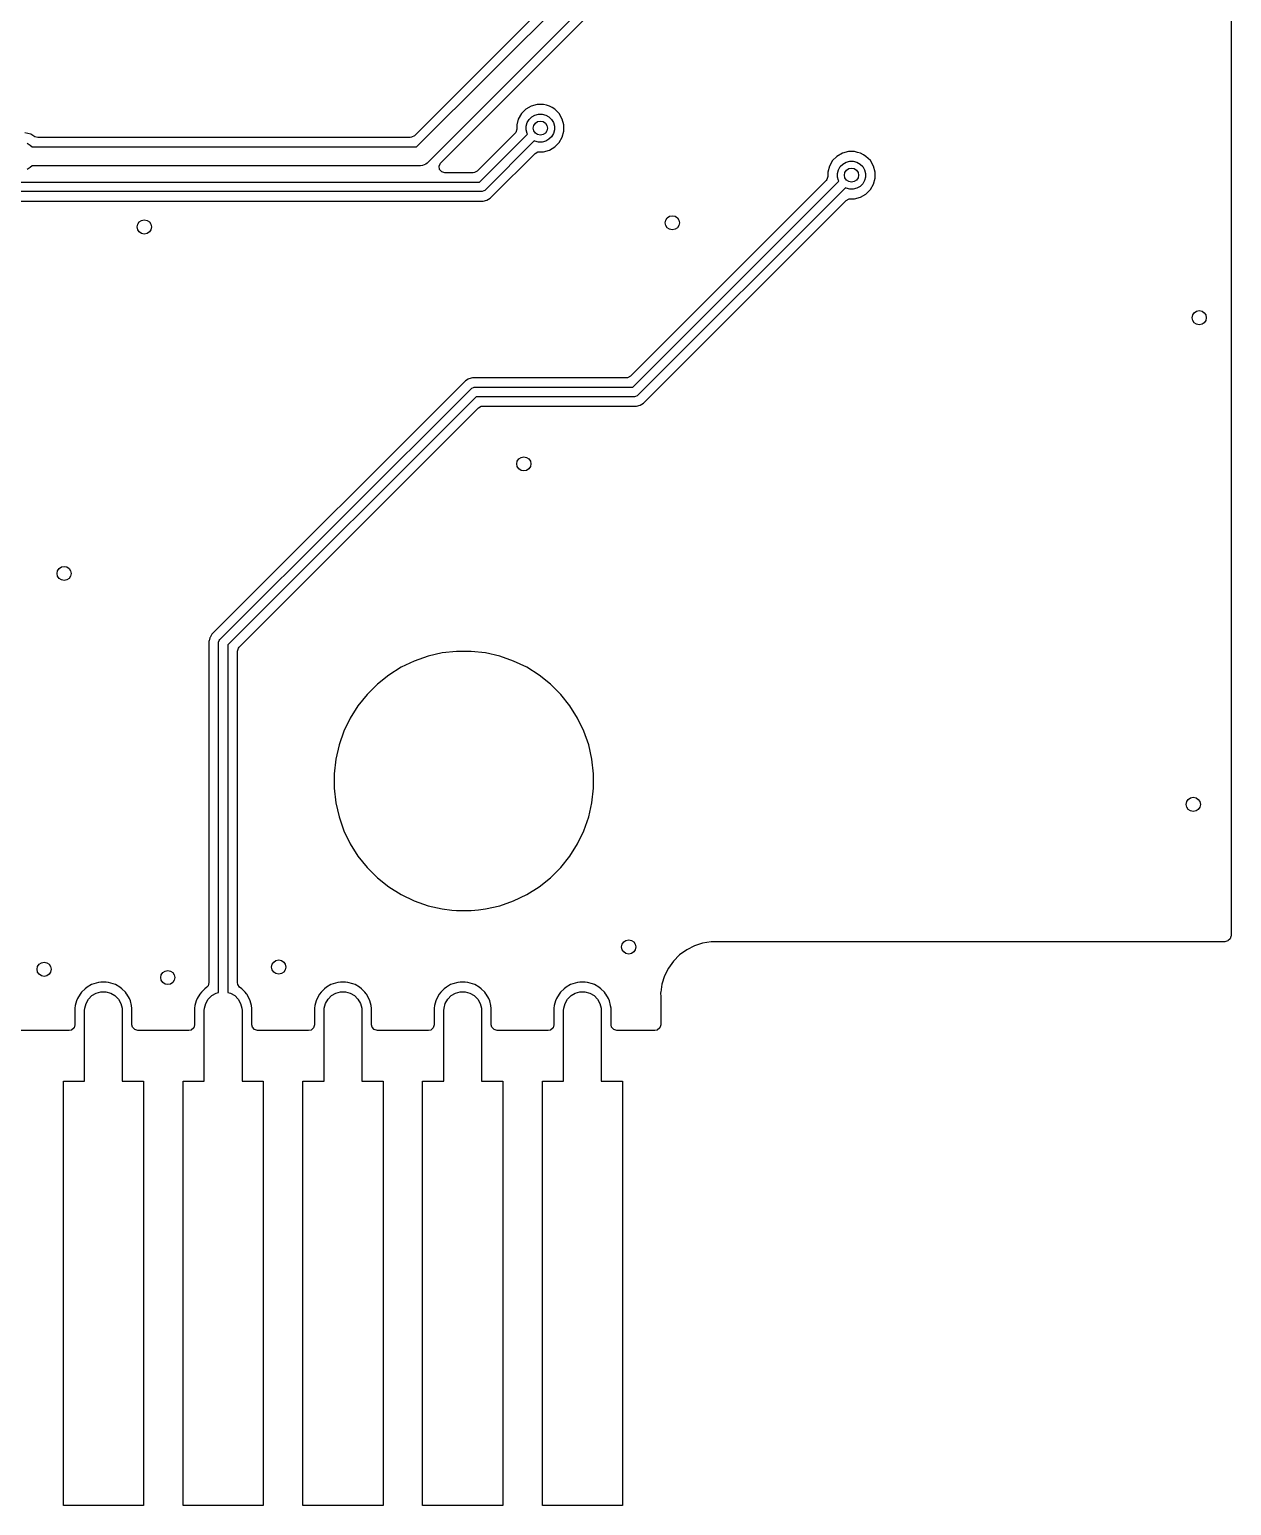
# Model space of a CAD drawing. Header units: inches. Extents: x 2.9 to 6.6, y -4.54 to -2.01.
# Drawn here: x 5.601 to 6.605, y -4.54 to -3.307 of the extents above; entities that cross this region are included whole.
import ezdxf

# ---------------------------------------------------------------- set-up
doc = ezdxf.new("R2010")
doc.units = ezdxf.units.IN
doc.header["$MEASUREMENT"] = 0
doc.layers.add('BLACK', color=7, linetype='CONTINUOUS')

msp = doc.modelspace()

# ---------------------------------------------------------------- linework, layer by layer
at = {"layer": 'BLACK', "linetype": 'CONTINUOUS'}
for p, q in [((6.6047, -2.0171), (6.6045, -4.0611)), ((6.3362, -2.9824), (5.9225, -3.3962)), ((5.9243, -3.4055), (6.348, -2.9818)), ((6.3592, -2.9929), (5.9331, -3.419)), ((6.0456, -3.3177), (6.3585, -3.0047)), ((5.9444, -3.4188), (6.0456, -3.3177)), ((6.0118, -3.3777), (6.0092, -3.3822)), ((6.0155, -3.374), (6.0118, -3.3777)), ((6.0118, -3.3777), (6.0118, -3.3777)), ((6.02, -3.3714), (6.0155, -3.374)), ((6.0155, -3.374), (6.0155, -3.374)), ((6.025, -3.3701), (6.02, -3.3714)), ((6.023, -3.3789), (6.026, -3.3781)), ((6.0302, -3.3701), (6.025, -3.3701)), ((6.026, -3.3781), (6.0291, -3.3781)), ((6.0291, -3.3781), (6.0321, -3.3789)), ((6.0327, -3.3707), (6.0302, -3.3701)), ((6.0352, -3.3714), (6.0327, -3.3707)), ((6.0374, -3.3727), (6.0352, -3.3714)), ((6.0397, -3.374), (6.0374, -3.3727)), ((6.0433, -3.3777), (6.0397, -3.374)), ((6.0459, -3.3822), (6.0433, -3.3777)), ((6.0092, -3.3822), (6.0079, -3.3872)), ((6.0079, -3.3872), (6.0079, -3.3907)), ((6.0158, -3.3882), (6.0166, -3.3852)), ((6.0158, -3.3913), (6.0158, -3.3882)), ((6.0166, -3.3852), (6.0182, -3.3826)), ((6.0182, -3.3826), (6.0204, -3.3804)), ((6.0204, -3.3804), (6.023, -3.3789)), ((6.0321, -3.3789), (6.0347, -3.3804)), ((6.0347, -3.3804), (6.0369, -3.3826)), ((6.0369, -3.3826), (6.0385, -3.3852)), ((6.0385, -3.3852), (6.0393, -3.3882)), ((6.0393, -3.3882), (6.0393, -3.3913)), ((6.0473, -3.3872), (6.0459, -3.3822)), ((6.0473, -3.3924), (6.0473, -3.3872)), ((5.6021, -3.395), (5.5971, -3.3937)), ((5.599, -3.4025), (5.6017, -3.404)), ((5.6055, -3.397), (5.6021, -3.395)), ((5.6021, -3.395), (5.6021, -3.395)), ((5.6021, -3.395), (5.6021, -3.395)), ((5.6079, -3.3976), (5.6055, -3.397)), ((5.919, -3.3976), (5.6079, -3.3976)), ((5.92, -3.3975), (5.919, -3.3976)), ((5.9225, -3.3962), (5.92, -3.3975)), ((6.0064, -3.3942), (5.9749, -3.4257)), ((5.9767, -3.435), (6.0169, -3.3948)), ((6.0225, -3.4004), (5.9811, -3.4418)), ((6.0071, -3.3934), (6.0064, -3.3942)), ((6.0079, -3.3907), (6.0071, -3.3934)), ((6.0166, -3.3943), (6.0158, -3.3913)), ((6.0169, -3.3948), (6.0166, -3.3943)), ((6.023, -3.4007), (6.0225, -3.4004)), ((6.026, -3.4015), (6.023, -3.4007)), ((6.0291, -3.4015), (6.026, -3.4015)), ((6.0321, -3.4007), (6.0291, -3.4015)), ((6.0347, -3.3991), (6.0321, -3.4007)), ((6.0369, -3.397), (6.0347, -3.3991)), ((6.0385, -3.3943), (6.0369, -3.397)), ((6.0393, -3.3913), (6.0385, -3.3943)), ((6.0397, -3.4055), (6.0433, -3.4019)), ((6.0433, -3.4019), (6.0459, -3.3974)), ((6.0459, -3.3974), (6.0473, -3.3924)), ((5.6017, -3.404), (5.6032, -3.4055)), ((5.6032, -3.4055), (5.9243, -3.4055)), ((5.9878, -3.4462), (6.0232, -3.4109)), ((6.0232, -3.4109), (6.0256, -3.4096)), ((6.0256, -3.4096), (6.0266, -3.4095)), ((6.0266, -3.4095), (6.0302, -3.4095)), ((6.0302, -3.4095), (6.0352, -3.4081)), ((6.0302, -3.4095), (6.0302, -3.4095)), ((6.0352, -3.4081), (6.0397, -3.4055)), ((6.2753, -3.4134), (6.2716, -3.417)), ((6.2798, -3.4108), (6.2753, -3.4134)), ((6.2753, -3.4134), (6.2753, -3.4134)), ((6.2848, -3.4094), (6.2798, -3.4108)), ((6.29, -3.4094), (6.2848, -3.4094)), ((6.2925, -3.4101), (6.29, -3.4094)), ((6.295, -3.4108), (6.2925, -3.4101)), ((6.2973, -3.4121), (6.295, -3.4108)), ((6.2995, -3.4134), (6.2973, -3.4121)), ((6.3032, -3.417), (6.2995, -3.4134)), ((5.6017, -3.4228), (5.599, -3.4243)), ((5.6032, -3.4213), (5.6017, -3.4228)), ((5.9276, -3.4213), (5.6032, -3.4213)), ((5.9291, -3.4211), (5.9276, -3.4213)), ((5.9319, -3.4199), (5.9291, -3.4211)), ((5.9331, -3.419), (5.9319, -3.4199)), ((5.9431, -3.4216), (5.9442, -3.4191)), ((5.9434, -3.4243), (5.9431, -3.4216)), ((5.9452, -3.4264), (5.9434, -3.4243)), ((5.9442, -3.4191), (5.9444, -3.4188)), ((5.9479, -3.4271), (5.9452, -3.4264)), ((5.9714, -3.4271), (5.9479, -3.4271)), ((5.9725, -3.427), (5.9714, -3.4271)), ((5.9749, -3.4257), (5.9725, -3.427)), ((6.269, -3.4215), (6.2677, -3.4265)), ((6.2677, -3.4265), (6.2677, -3.4301)), ((6.2716, -3.417), (6.269, -3.4215)), ((6.2716, -3.417), (6.2716, -3.417)), ((6.2757, -3.4276), (6.2765, -3.4246)), ((6.2765, -3.4246), (6.278, -3.4219)), ((6.278, -3.4219), (6.2802, -3.4198)), ((6.2802, -3.4198), (6.2829, -3.4182)), ((6.2829, -3.4182), (6.2859, -3.4174)), ((6.2859, -3.4174), (6.2889, -3.4174)), ((6.2889, -3.4174), (6.2919, -3.4182)), ((6.2919, -3.4182), (6.2946, -3.4198)), ((6.2946, -3.4198), (6.2968, -3.4219)), ((6.2968, -3.4219), (6.2983, -3.4246)), ((6.2983, -3.4246), (6.2991, -3.4276)), ((6.3058, -3.4215), (6.3032, -3.417)), ((6.3071, -3.4265), (6.3058, -3.4215)), ((6.3071, -3.4317), (6.3071, -3.4265)), ((4.6548, -3.435), (5.9767, -3.435)), ((6.2663, -3.4335), (6.1028, -3.597)), ((6.1047, -3.6063), (6.2768, -3.4342)), ((6.2824, -3.4397), (6.1091, -3.613)), ((6.2669, -3.4327), (6.2663, -3.4335)), ((6.2677, -3.4301), (6.2669, -3.4327)), ((6.2757, -3.4307), (6.2757, -3.4276)), ((6.2765, -3.4337), (6.2757, -3.4307)), ((6.2768, -3.4342), (6.2765, -3.4337)), ((6.2829, -3.44), (6.2824, -3.4397)), ((6.2946, -3.4385), (6.2919, -3.44)), ((6.2968, -3.4363), (6.2946, -3.4385)), ((6.2983, -3.4337), (6.2968, -3.4363)), ((6.2991, -3.4307), (6.2983, -3.4337)), ((6.2991, -3.4276), (6.2991, -3.4307)), ((6.3032, -3.4412), (6.3058, -3.4367)), ((6.3058, -3.4367), (6.3071, -3.4317)), ((5.9783, -3.4429), (4.6548, -3.4429)), ((4.6618, -3.4508), (5.9799, -3.4508)), ((5.9791, -3.4428), (5.9783, -3.4429)), ((5.9805, -3.4422), (5.9791, -3.4428)), ((5.9799, -3.4508), (5.9829, -3.45)), ((5.9799, -3.4508), (5.9799, -3.4508)), ((5.9811, -3.4418), (5.9805, -3.4422)), ((5.9829, -3.45), (5.9856, -3.4484)), ((5.9856, -3.4484), (5.9878, -3.4462)), ((6.1158, -3.6175), (6.283, -3.4503)), ((6.2859, -3.4408), (6.2829, -3.44)), ((6.283, -3.4503), (6.2854, -3.449)), ((6.2854, -3.449), (6.2865, -3.4488)), ((6.2889, -3.4408), (6.2859, -3.4408)), ((6.2865, -3.4488), (6.29, -3.4488)), ((6.2919, -3.44), (6.2889, -3.4408)), ((6.29, -3.4488), (6.295, -3.4475)), ((6.29, -3.4488), (6.29, -3.4488)), ((6.295, -3.4475), (6.2995, -3.4449)), ((6.2995, -3.4449), (6.3032, -3.4412)), ((5.9673, -3.5995), (5.9652, -3.6008)), ((5.9679, -3.5992), (5.9673, -3.5995)), ((5.9709, -3.5984), (5.9679, -3.5992)), ((6.0994, -3.5984), (5.9709, -3.5984)), ((6.1004, -3.5983), (6.0994, -3.5984)), ((6.1028, -3.597), (6.1004, -3.5983)), ((5.9652, -3.6008), (5.7533, -3.8126)), ((5.76, -3.8171), (5.9697, -3.6075)), ((5.9652, -3.6008), (5.9652, -3.6008)), ((5.9697, -3.6075), (5.9703, -3.607)), ((5.9703, -3.607), (5.9717, -3.6064)), ((5.9717, -3.6064), (5.9724, -3.6063)), ((5.9724, -3.6063), (6.1047, -3.6063)), ((5.9741, -3.6142), (5.7667, -3.8215)), ((5.776, -3.8234), (5.9759, -3.6235)), ((6.1063, -3.6142), (5.9741, -3.6142)), ((5.9759, -3.6235), (5.9783, -3.6222)), ((5.9783, -3.6222), (5.9794, -3.6221)), ((5.9794, -3.6221), (6.1079, -3.6221)), ((6.1071, -3.6141), (6.1063, -3.6142)), ((6.1085, -3.6135), (6.1071, -3.6141)), ((6.1079, -3.6221), (6.1109, -3.6213)), ((6.1079, -3.6221), (6.1079, -3.6221)), ((6.1091, -3.613), (6.1085, -3.6135)), ((6.1109, -3.6213), (6.1136, -3.6197)), ((6.1136, -3.6197), (6.1158, -3.6175)), ((5.7511, -3.818), (5.7509, -3.8183)), ((5.7509, -3.8183), (5.7509, -4.1035)), ((5.7517, -3.8156), (5.7511, -3.818)), ((5.7518, -3.8153), (5.7517, -3.8156)), ((5.7533, -3.8126), (5.7518, -3.8153)), ((5.7518, -3.8153), (5.7518, -3.8153)), ((5.7533, -3.8126), (5.7533, -3.8126)), ((5.7588, -3.8199), (5.7589, -3.8191)), ((5.7588, -4.1119), (5.7588, -3.8199)), ((5.7589, -3.8191), (5.7595, -3.8177)), ((5.7595, -3.8177), (5.76, -3.8171)), ((5.7667, -3.8215), (5.7667, -4.1119)), ((5.7746, -3.8268), (5.7754, -3.8242)), ((5.7746, -3.9291), (5.7746, -3.8268)), ((5.7754, -3.8242), (5.776, -3.8234)), ((5.9338, -3.8309), (5.9223, -3.835)), ((5.9456, -3.8282), (5.9338, -3.8309)), ((5.9338, -3.8309), (5.9338, -3.8309)), ((5.9577, -3.8269), (5.9456, -3.8282)), ((5.9456, -3.8282), (5.9456, -3.8282)), ((5.9699, -3.8269), (5.9577, -3.8269)), ((5.9577, -3.8269), (5.9577, -3.8269)), ((5.9819, -3.8282), (5.9699, -3.8269)), ((5.9699, -3.8269), (5.9699, -3.8269)), ((5.9938, -3.8309), (5.9819, -3.8282)), ((5.9819, -3.8282), (5.9819, -3.8282)), ((6.0053, -3.835), (5.9938, -3.8309)), ((5.9938, -3.8309), (5.9938, -3.8309)), ((5.901, -3.8467), (5.8915, -3.8543)), ((5.9113, -3.8402), (5.901, -3.8467)), ((5.9223, -3.835), (5.9113, -3.8402)), ((5.9223, -3.835), (5.9223, -3.835)), ((6.0162, -3.8402), (6.0053, -3.835)), ((6.0053, -3.835), (6.0053, -3.835)), ((6.0265, -3.8467), (6.0162, -3.8402)), ((6.0162, -3.8402), (6.0162, -3.8402)), ((6.0361, -3.8543), (6.0265, -3.8467)), ((5.8915, -3.8543), (5.8829, -3.8629)), ((6.0447, -3.8629), (6.0361, -3.8543)), ((5.8829, -3.8629), (5.8753, -3.8724)), ((6.0522, -3.8724), (6.0447, -3.8629)), ((5.8689, -3.8827), (5.8636, -3.8937)), ((5.8753, -3.8724), (5.8689, -3.8827)), ((6.0587, -3.8827), (6.0522, -3.8724)), ((6.064, -3.8937), (6.0587, -3.8827)), ((5.8636, -3.8937), (5.8596, -3.9051)), ((5.8636, -3.8937), (5.8636, -3.8937)), ((6.068, -3.9051), (6.064, -3.8937)), ((5.8596, -3.9051), (5.8569, -3.917)), ((5.8596, -3.9051), (5.8596, -3.9051)), ((6.0707, -3.917), (6.068, -3.9051)), ((5.8569, -3.917), (5.8555, -3.9291)), ((5.8569, -3.917), (5.8569, -3.917)), ((6.0721, -3.9291), (6.0707, -3.917)), ((5.7746, -4.1035), (5.7746, -3.9291)), ((5.8555, -3.9291), (5.8555, -3.9412)), ((6.0721, -3.9412), (6.0721, -3.9291)), ((5.8555, -3.9412), (5.8569, -3.9533)), ((6.0707, -3.9533), (6.0721, -3.9412)), ((5.8569, -3.9533), (5.8569, -3.9533)), ((5.8569, -3.9533), (5.8596, -3.9652)), ((6.068, -3.9652), (6.0707, -3.9533)), ((5.8596, -3.9652), (5.8596, -3.9652)), ((5.8596, -3.9652), (5.8636, -3.9767)), ((6.064, -3.9767), (6.068, -3.9652)), ((5.8636, -3.9767), (5.8636, -3.9767)), ((5.8636, -3.9767), (5.8689, -3.9876)), ((6.0587, -3.9876), (6.064, -3.9767)), ((5.8689, -3.9876), (5.8689, -3.9876)), ((5.8689, -3.9876), (5.8753, -3.9979)), ((6.0522, -3.9979), (6.0587, -3.9876)), ((5.8753, -3.9979), (5.8829, -4.0074)), ((6.0447, -4.0074), (6.0522, -3.9979)), ((5.8829, -4.0074), (5.8915, -4.016)), ((5.8915, -4.016), (5.901, -4.0236)), ((6.0265, -4.0236), (6.0361, -4.016)), ((6.0361, -4.016), (6.0447, -4.0074)), ((5.901, -4.0236), (5.9113, -4.0301)), ((5.9113, -4.0301), (5.9223, -4.0354)), ((6.0053, -4.0354), (6.0162, -4.0301)), ((6.0162, -4.0301), (6.0265, -4.0236)), ((5.9223, -4.0354), (5.9223, -4.0354)), ((5.9223, -4.0354), (5.9338, -4.0394)), ((5.9338, -4.0394), (5.9338, -4.0394)), ((5.9338, -4.0394), (5.9456, -4.0421)), ((5.9456, -4.0421), (5.9456, -4.0421)), ((5.9456, -4.0421), (5.9456, -4.0421)), ((5.9456, -4.0421), (5.9537, -4.043)), ((5.9537, -4.043), (5.9577, -4.0434)), ((5.9577, -4.0434), (5.9577, -4.0434)), ((5.9577, -4.0434), (5.9577, -4.0434)), ((5.9577, -4.0434), (5.9699, -4.0434)), ((5.9699, -4.0434), (5.976, -4.0427)), ((5.9699, -4.0434), (5.9699, -4.0434)), ((5.976, -4.0427), (5.9819, -4.0421)), ((5.9819, -4.0421), (5.9938, -4.0394)), ((5.9819, -4.0421), (5.9819, -4.0421)), ((5.9819, -4.0421), (5.9819, -4.0421)), ((5.9938, -4.0394), (6.0053, -4.0354)), ((6.6018, -4.0686), (6.6, -4.0694)), ((6.602, -4.0685), (6.6018, -4.0686)), ((6.6033, -4.0672), (6.602, -4.0685)), ((6.6035, -4.0669), (6.6033, -4.0672)), ((6.6042, -4.0652), (6.6035, -4.0669)), ((6.6044, -4.0644), (6.6042, -4.0652)), ((6.6045, -4.0635), (6.6044, -4.0644)), ((6.6045, -4.0611), (6.6045, -4.0611)), ((6.6045, -4.0611), (6.6045, -4.0614)), ((6.6045, -4.0614), (6.6045, -4.0614)), ((6.6045, -4.0614), (6.6045, -4.0635)), ((6.6045, -4.0635), (6.6045, -4.0635)), ((6.1439, -4.0805), (6.1388, -4.0856)), ((6.1498, -4.0762), (6.1439, -4.0805)), ((6.1439, -4.0805), (6.1439, -4.0805)), ((6.1562, -4.0729), (6.1498, -4.0762)), ((6.1631, -4.0707), (6.1562, -4.0729)), ((6.1702, -4.0696), (6.1631, -4.0707)), ((6.1631, -4.0707), (6.1631, -4.0707)), ((6.1703, -4.0696), (6.1702, -4.0696)), ((6.1738, -4.0696), (6.1703, -4.0696)), ((6.1703, -4.0696), (6.1703, -4.0696)), ((6.5959, -4.0696), (6.1738, -4.0696)), ((6.1738, -4.0696), (6.1738, -4.0696)), ((6.5983, -4.0696), (6.5959, -4.0696)), ((6.5959, -4.0696), (6.5959, -4.0696)), ((6.5993, -4.0695), (6.5983, -4.0696)), ((6.6, -4.0694), (6.5993, -4.0695)), ((6.1345, -4.0915), (6.1313, -4.098)), ((6.1388, -4.0856), (6.1345, -4.0915)), ((5.6527, -4.1053), (5.6491, -4.1074)), ((5.6546, -4.1045), (5.6527, -4.1053)), ((5.6527, -4.1053), (5.6527, -4.1053)), ((5.6586, -4.1034), (5.6546, -4.1045)), ((5.6607, -4.1032), (5.6586, -4.1034)), ((5.6649, -4.1032), (5.6607, -4.1032)), ((5.6607, -4.1032), (5.6607, -4.1032)), ((5.6669, -4.1034), (5.6649, -4.1032)), ((5.6649, -4.1032), (5.6649, -4.1032)), ((5.671, -4.1045), (5.6669, -4.1034)), ((5.6729, -4.1053), (5.671, -4.1045)), ((5.6765, -4.1074), (5.6729, -4.1053)), ((5.6729, -4.1053), (5.6729, -4.1053)), ((5.7509, -4.1035), (5.7502, -4.1062)), ((5.7749, -4.1052), (5.7746, -4.1035)), ((5.7765, -4.1074), (5.7749, -4.1052)), ((5.8527, -4.1053), (5.8491, -4.1074)), ((5.8546, -4.1045), (5.8527, -4.1053)), ((5.8527, -4.1053), (5.8527, -4.1053)), ((5.8586, -4.1034), (5.8546, -4.1045)), ((5.8607, -4.1032), (5.8586, -4.1034)), ((5.8649, -4.1032), (5.8607, -4.1032)), ((5.8607, -4.1032), (5.8607, -4.1032)), ((5.8669, -4.1034), (5.8649, -4.1032)), ((5.8649, -4.1032), (5.8649, -4.1032)), ((5.871, -4.1045), (5.8669, -4.1034)), ((5.8729, -4.1053), (5.871, -4.1045)), ((5.8765, -4.1074), (5.8729, -4.1053)), ((5.8729, -4.1053), (5.8729, -4.1053)), ((5.9527, -4.1053), (5.9491, -4.1074)), ((5.9546, -4.1045), (5.9527, -4.1053)), ((5.9527, -4.1053), (5.9527, -4.1053)), ((5.9586, -4.1034), (5.9546, -4.1045)), ((5.9607, -4.1032), (5.9586, -4.1034)), ((5.9649, -4.1032), (5.9607, -4.1032)), ((5.9607, -4.1032), (5.9607, -4.1032)), ((5.9669, -4.1034), (5.9649, -4.1032)), ((5.9649, -4.1032), (5.9649, -4.1032)), ((5.971, -4.1045), (5.9669, -4.1034)), ((5.9729, -4.1053), (5.971, -4.1045)), ((5.9765, -4.1074), (5.9729, -4.1053)), ((5.9729, -4.1053), (5.9729, -4.1053)), ((6.0527, -4.1053), (6.0491, -4.1074)), ((6.0546, -4.1045), (6.0527, -4.1053)), ((6.0527, -4.1053), (6.0527, -4.1053)), ((6.0586, -4.1034), (6.0546, -4.1045)), ((6.0607, -4.1032), (6.0586, -4.1034)), ((6.0649, -4.1032), (6.0607, -4.1032)), ((6.0607, -4.1032), (6.0607, -4.1032)), ((6.0669, -4.1034), (6.0649, -4.1032)), ((6.0649, -4.1032), (6.0649, -4.1032)), ((6.071, -4.1045), (6.0669, -4.1034)), ((6.0729, -4.1053), (6.071, -4.1045)), ((6.0765, -4.1074), (6.0729, -4.1053)), ((6.0729, -4.1053), (6.0729, -4.1053)), ((6.1291, -4.1049), (6.1281, -4.1117)), ((6.1313, -4.098), (6.1291, -4.1049)), ((6.1291, -4.1049), (6.1291, -4.1049)), ((6.1291, -4.1049), (6.1291, -4.1049)), ((6.1313, -4.098), (6.1313, -4.098)), ((5.6411, -4.1169), (5.6403, -4.1188)), ((5.6432, -4.1133), (5.6411, -4.1169)), ((5.6411, -4.1169), (5.6411, -4.1169)), ((5.6445, -4.1116), (5.6432, -4.1133)), ((5.6474, -4.1087), (5.6445, -4.1116)), ((5.6491, -4.1074), (5.6474, -4.1087)), ((5.6482, -4.121), (5.6503, -4.1174)), ((5.6503, -4.1174), (5.6532, -4.1145)), ((5.6532, -4.1145), (5.6568, -4.1124)), ((5.6568, -4.1124), (5.6607, -4.1114)), ((5.6607, -4.1114), (5.6648, -4.1114)), ((5.6648, -4.1114), (5.6688, -4.1124)), ((5.6688, -4.1124), (5.6724, -4.1145)), ((5.6724, -4.1145), (5.6753, -4.1174)), ((5.6753, -4.1174), (5.6773, -4.121)), ((5.6782, -4.1087), (5.6765, -4.1074)), ((5.6811, -4.1116), (5.6782, -4.1087)), ((5.6821, -4.1129), (5.6811, -4.1116)), ((5.6824, -4.1133), (5.6821, -4.1129)), ((5.6845, -4.1169), (5.6824, -4.1133)), ((5.6853, -4.1188), (5.6845, -4.1169)), ((5.7411, -4.1169), (5.7403, -4.1188)), ((5.7432, -4.1133), (5.7411, -4.1169)), ((5.7411, -4.1169), (5.7411, -4.1169)), ((5.7445, -4.1116), (5.7432, -4.1133)), ((5.7474, -4.1087), (5.7445, -4.1116)), ((5.749, -4.1074), (5.7474, -4.1087)), ((5.7482, -4.121), (5.7503, -4.1174)), ((5.7502, -4.1062), (5.749, -4.1074)), ((5.7503, -4.1174), (5.7532, -4.1145)), ((5.7532, -4.1145), (5.7568, -4.1124)), ((5.7568, -4.1124), (5.7588, -4.1119)), ((5.7667, -4.1119), (5.7688, -4.1124)), ((5.7688, -4.1124), (5.7724, -4.1145)), ((5.7724, -4.1145), (5.7753, -4.1174)), ((5.7753, -4.1174), (5.7773, -4.121)), ((5.7782, -4.1087), (5.7765, -4.1074)), ((5.7811, -4.1116), (5.7782, -4.1087)), ((5.7821, -4.1129), (5.7811, -4.1116)), ((5.7824, -4.1133), (5.7821, -4.1129)), ((5.7845, -4.1169), (5.7824, -4.1133)), ((5.7853, -4.1188), (5.7845, -4.1169)), ((5.8411, -4.1169), (5.8403, -4.1188)), ((5.8432, -4.1133), (5.8411, -4.1169)), ((5.8411, -4.1169), (5.8411, -4.1169)), ((5.8445, -4.1116), (5.8432, -4.1133)), ((5.8474, -4.1087), (5.8445, -4.1116)), ((5.8491, -4.1074), (5.8474, -4.1087)), ((5.8482, -4.121), (5.8503, -4.1174)), ((5.8503, -4.1174), (5.8532, -4.1145)), ((5.8532, -4.1145), (5.8568, -4.1124)), ((5.8568, -4.1124), (5.8607, -4.1114)), ((5.8607, -4.1114), (5.8648, -4.1114)), ((5.8648, -4.1114), (5.8688, -4.1124)), ((5.8688, -4.1124), (5.8724, -4.1145)), ((5.8724, -4.1145), (5.8753, -4.1174)), ((5.8753, -4.1174), (5.8773, -4.121)), ((5.8782, -4.1087), (5.8765, -4.1074)), ((5.8811, -4.1116), (5.8782, -4.1087)), ((5.8821, -4.1129), (5.8811, -4.1116)), ((5.8824, -4.1133), (5.8821, -4.1129)), ((5.8845, -4.1169), (5.8824, -4.1133)), ((5.8853, -4.1188), (5.8845, -4.1169)), ((5.9411, -4.1169), (5.9403, -4.1188)), ((5.9432, -4.1133), (5.9411, -4.1169)), ((5.9411, -4.1169), (5.9411, -4.1169)), ((5.9445, -4.1116), (5.9432, -4.1133)), ((5.9474, -4.1087), (5.9445, -4.1116)), ((5.9491, -4.1074), (5.9474, -4.1087)), ((5.9482, -4.121), (5.9503, -4.1174)), ((5.9503, -4.1174), (5.9532, -4.1145)), ((5.9532, -4.1145), (5.9568, -4.1124)), ((5.9568, -4.1124), (5.9607, -4.1114)), ((5.9607, -4.1114), (5.9648, -4.1114)), ((5.9648, -4.1114), (5.9688, -4.1124)), ((5.9688, -4.1124), (5.9724, -4.1145)), ((5.9724, -4.1145), (5.9753, -4.1174)), ((5.9753, -4.1174), (5.9773, -4.121)), ((5.9782, -4.1087), (5.9765, -4.1074)), ((5.9811, -4.1116), (5.9782, -4.1087)), ((5.9821, -4.1129), (5.9811, -4.1116)), ((5.9824, -4.1133), (5.9821, -4.1129)), ((5.9845, -4.1169), (5.9824, -4.1133)), ((5.9853, -4.1188), (5.9845, -4.1169)), ((6.0411, -4.1169), (6.0403, -4.1188)), ((6.0432, -4.1133), (6.0411, -4.1169)), ((6.0411, -4.1169), (6.0411, -4.1169)), ((6.0445, -4.1116), (6.0432, -4.1133)), ((6.0474, -4.1087), (6.0445, -4.1116)), ((6.0491, -4.1074), (6.0474, -4.1087)), ((6.0482, -4.121), (6.0503, -4.1174)), ((6.0503, -4.1174), (6.0532, -4.1145)), ((6.0532, -4.1145), (6.0568, -4.1124)), ((6.0568, -4.1124), (6.0607, -4.1114)), ((6.0607, -4.1114), (6.0648, -4.1114)), ((6.0648, -4.1114), (6.0688, -4.1124)), ((6.0688, -4.1124), (6.0724, -4.1145)), ((6.0724, -4.1145), (6.0753, -4.1174)), ((6.0753, -4.1174), (6.0773, -4.121)), ((6.0782, -4.1087), (6.0765, -4.1074)), ((6.0811, -4.1116), (6.0782, -4.1087)), ((6.0821, -4.1129), (6.0811, -4.1116)), ((6.0824, -4.1133), (6.0821, -4.1129)), ((6.0845, -4.1169), (6.0824, -4.1133)), ((6.0853, -4.1188), (6.0845, -4.1169)), ((6.1281, -4.1117), (6.128, -4.1121)), ((6.128, -4.1121), (6.128, -4.1121)), ((6.128, -4.1121), (6.1281, -4.1155)), ((6.1281, -4.1155), (6.1281, -4.1156)), ((6.1281, -4.1156), (6.1281, -4.1388)), ((5.6392, -4.1228), (5.6389, -4.1249)), ((5.6389, -4.1249), (5.6389, -4.1388)), ((5.6403, -4.1188), (5.6392, -4.1228)), ((5.647, -4.127), (5.6472, -4.1249)), ((5.647, -4.186), (5.647, -4.127)), ((5.6472, -4.1249), (5.6482, -4.121)), ((5.6773, -4.121), (5.6784, -4.1249)), ((5.6784, -4.1249), (5.6785, -4.127)), ((5.6785, -4.127), (5.6785, -4.186)), ((5.6863, -4.1228), (5.6853, -4.1188)), ((5.6863, -4.1229), (5.6863, -4.1228)), ((5.6866, -4.1249), (5.6863, -4.1229)), ((5.6866, -4.1388), (5.6866, -4.1249)), ((5.7392, -4.1228), (5.7389, -4.1249)), ((5.7389, -4.1249), (5.7389, -4.1388)), ((5.7403, -4.1188), (5.7392, -4.1228)), ((5.747, -4.127), (5.7472, -4.1249)), ((5.747, -4.186), (5.747, -4.127)), ((5.7472, -4.1249), (5.7482, -4.121)), ((5.7773, -4.121), (5.7784, -4.1249)), ((5.7784, -4.1249), (5.7785, -4.127)), ((5.7785, -4.127), (5.7785, -4.186)), ((5.7863, -4.1228), (5.7853, -4.1188)), ((5.7863, -4.1229), (5.7863, -4.1228)), ((5.7866, -4.1249), (5.7863, -4.1229)), ((5.7866, -4.1388), (5.7866, -4.1249)), ((5.8392, -4.1228), (5.8389, -4.1249)), ((5.8389, -4.1249), (5.8389, -4.1388)), ((5.8403, -4.1188), (5.8392, -4.1228)), ((5.847, -4.127), (5.8472, -4.1249)), ((5.847, -4.186), (5.847, -4.127)), ((5.8472, -4.1249), (5.8482, -4.121)), ((5.8773, -4.121), (5.8784, -4.1249)), ((5.8784, -4.1249), (5.8785, -4.127)), ((5.8785, -4.127), (5.8785, -4.186)), ((5.8863, -4.1228), (5.8853, -4.1188)), ((5.8863, -4.1229), (5.8863, -4.1228)), ((5.8866, -4.1249), (5.8863, -4.1229)), ((5.8866, -4.1388), (5.8866, -4.1249)), ((5.9392, -4.1228), (5.9389, -4.1249)), ((5.9389, -4.1249), (5.9389, -4.1388)), ((5.9403, -4.1188), (5.9392, -4.1228)), ((5.947, -4.127), (5.9472, -4.1249)), ((5.947, -4.186), (5.947, -4.127)), ((5.9472, -4.1249), (5.9482, -4.121)), ((5.9773, -4.121), (5.9784, -4.1249)), ((5.9784, -4.1249), (5.9785, -4.127)), ((5.9785, -4.127), (5.9785, -4.186)), ((5.9863, -4.1228), (5.9853, -4.1188)), ((5.9863, -4.1229), (5.9863, -4.1228)), ((5.9866, -4.1249), (5.9863, -4.1229)), ((5.9866, -4.1388), (5.9866, -4.1249)), ((6.0392, -4.1228), (6.0389, -4.1249)), ((6.0389, -4.1249), (6.0389, -4.1388)), ((6.0403, -4.1188), (6.0392, -4.1228)), ((6.047, -4.127), (6.0472, -4.1249)), ((6.047, -4.186), (6.047, -4.127)), ((6.0472, -4.1249), (6.0482, -4.121)), ((6.0773, -4.121), (6.0784, -4.1249)), ((6.0784, -4.1249), (6.0785, -4.127)), ((6.0785, -4.127), (6.0785, -4.186)), ((6.0863, -4.1228), (6.0853, -4.1188)), ((6.0863, -4.1229), (6.0863, -4.1228)), ((6.0866, -4.1249), (6.0863, -4.1229)), ((6.0866, -4.1388), (6.0866, -4.1249)), ((5.6382, -4.1415), (5.6361, -4.1433)), ((5.6389, -4.1388), (5.6382, -4.1415)), ((5.6871, -4.1408), (5.6866, -4.1388)), ((5.6889, -4.1429), (5.6871, -4.1408)), ((5.7382, -4.1415), (5.7361, -4.1433)), ((5.7389, -4.1388), (5.7382, -4.1415)), ((5.7871, -4.1408), (5.7866, -4.1388)), ((5.7889, -4.1429), (5.7871, -4.1408)), ((5.8382, -4.1415), (5.8361, -4.1433)), ((5.8389, -4.1388), (5.8382, -4.1415)), ((5.8871, -4.1408), (5.8866, -4.1388)), ((5.8889, -4.1429), (5.8871, -4.1408)), ((5.9382, -4.1415), (5.9361, -4.1433)), ((5.9389, -4.1388), (5.9382, -4.1415)), ((5.9871, -4.1408), (5.9866, -4.1388)), ((5.9889, -4.1429), (5.9871, -4.1408)), ((6.0382, -4.1415), (6.0361, -4.1433)), ((6.0389, -4.1388), (6.0382, -4.1415)), ((6.0871, -4.1408), (6.0866, -4.1388)), ((6.0889, -4.1429), (6.0871, -4.1408)), ((6.1273, -4.1415), (6.1252, -4.1433)), ((6.1281, -4.1388), (6.1273, -4.1415)), ((5.6341, -4.1437), (5.5915, -4.1437)), ((5.6361, -4.1433), (5.6341, -4.1437)), ((5.6915, -4.1437), (5.6889, -4.1429)), ((5.7341, -4.1437), (5.6915, -4.1437)), ((5.7361, -4.1433), (5.7341, -4.1437)), ((5.7915, -4.1437), (5.7889, -4.1429)), ((5.8341, -4.1437), (5.7915, -4.1437)), ((5.8361, -4.1433), (5.8341, -4.1437)), ((5.8915, -4.1437), (5.8889, -4.1429)), ((5.9341, -4.1437), (5.8915, -4.1437)), ((5.9361, -4.1433), (5.9341, -4.1437)), ((5.9915, -4.1437), (5.9889, -4.1429)), ((6.0341, -4.1437), (5.9915, -4.1437)), ((6.0361, -4.1433), (6.0341, -4.1437)), ((6.0915, -4.1437), (6.0889, -4.1429)), ((6.1232, -4.1437), (6.0915, -4.1437)), ((6.1252, -4.1433), (6.1232, -4.1437)), ((5.6293, -4.5404), (5.6293, -4.186)), ((5.6293, -4.186), (5.647, -4.186)), ((5.6785, -4.186), (5.6962, -4.186)), ((5.6962, -4.186), (5.6962, -4.5404)), ((5.7293, -4.5404), (5.7293, -4.186)), ((5.7293, -4.186), (5.747, -4.186)), ((5.7785, -4.186), (5.7962, -4.186)), ((5.7962, -4.186), (5.7962, -4.5404)), ((5.8293, -4.5404), (5.8293, -4.186)), ((5.8293, -4.186), (5.847, -4.186)), ((5.8785, -4.186), (5.8962, -4.186)), ((5.8962, -4.186), (5.8962, -4.5404)), ((5.9293, -4.5404), (5.9293, -4.186)), ((5.9293, -4.186), (5.947, -4.186)), ((5.9785, -4.186), (5.9962, -4.186)), ((5.9962, -4.186), (5.9962, -4.5404)), ((6.0293, -4.5404), (6.0293, -4.186)), ((6.0293, -4.186), (6.047, -4.186)), ((6.0785, -4.186), (6.0962, -4.186)), ((6.0962, -4.186), (6.0962, -4.5404)), ((5.6962, -4.5404), (5.6293, -4.5404)), ((5.7962, -4.5404), (5.7293, -4.5404)), ((5.8962, -4.5404), (5.8293, -4.5404)), ((5.9962, -4.5404), (5.9293, -4.5404)), ((6.0962, -4.5404), (6.0293, -4.5404))]:
    msp.add_line(p, q, dxfattribs=at)
at = {"layer": 'BLACK'}
for centre in [(6.0276, -3.3898), (6.2874, -3.4291), (6.1378, -3.4689), (5.6969, -3.4724), (6.5778, -3.5482), (6.0138, -3.6703), (5.6299, -3.7618), (6.5728, -3.9547), (6.1014, -4.0738), (5.6132, -4.0925), (5.8091, -4.0906), (5.7165, -4.0994)]:
    msp.add_circle(centre, 0.00591, dxfattribs=at)

doc.saveas('drawing.dxf')
